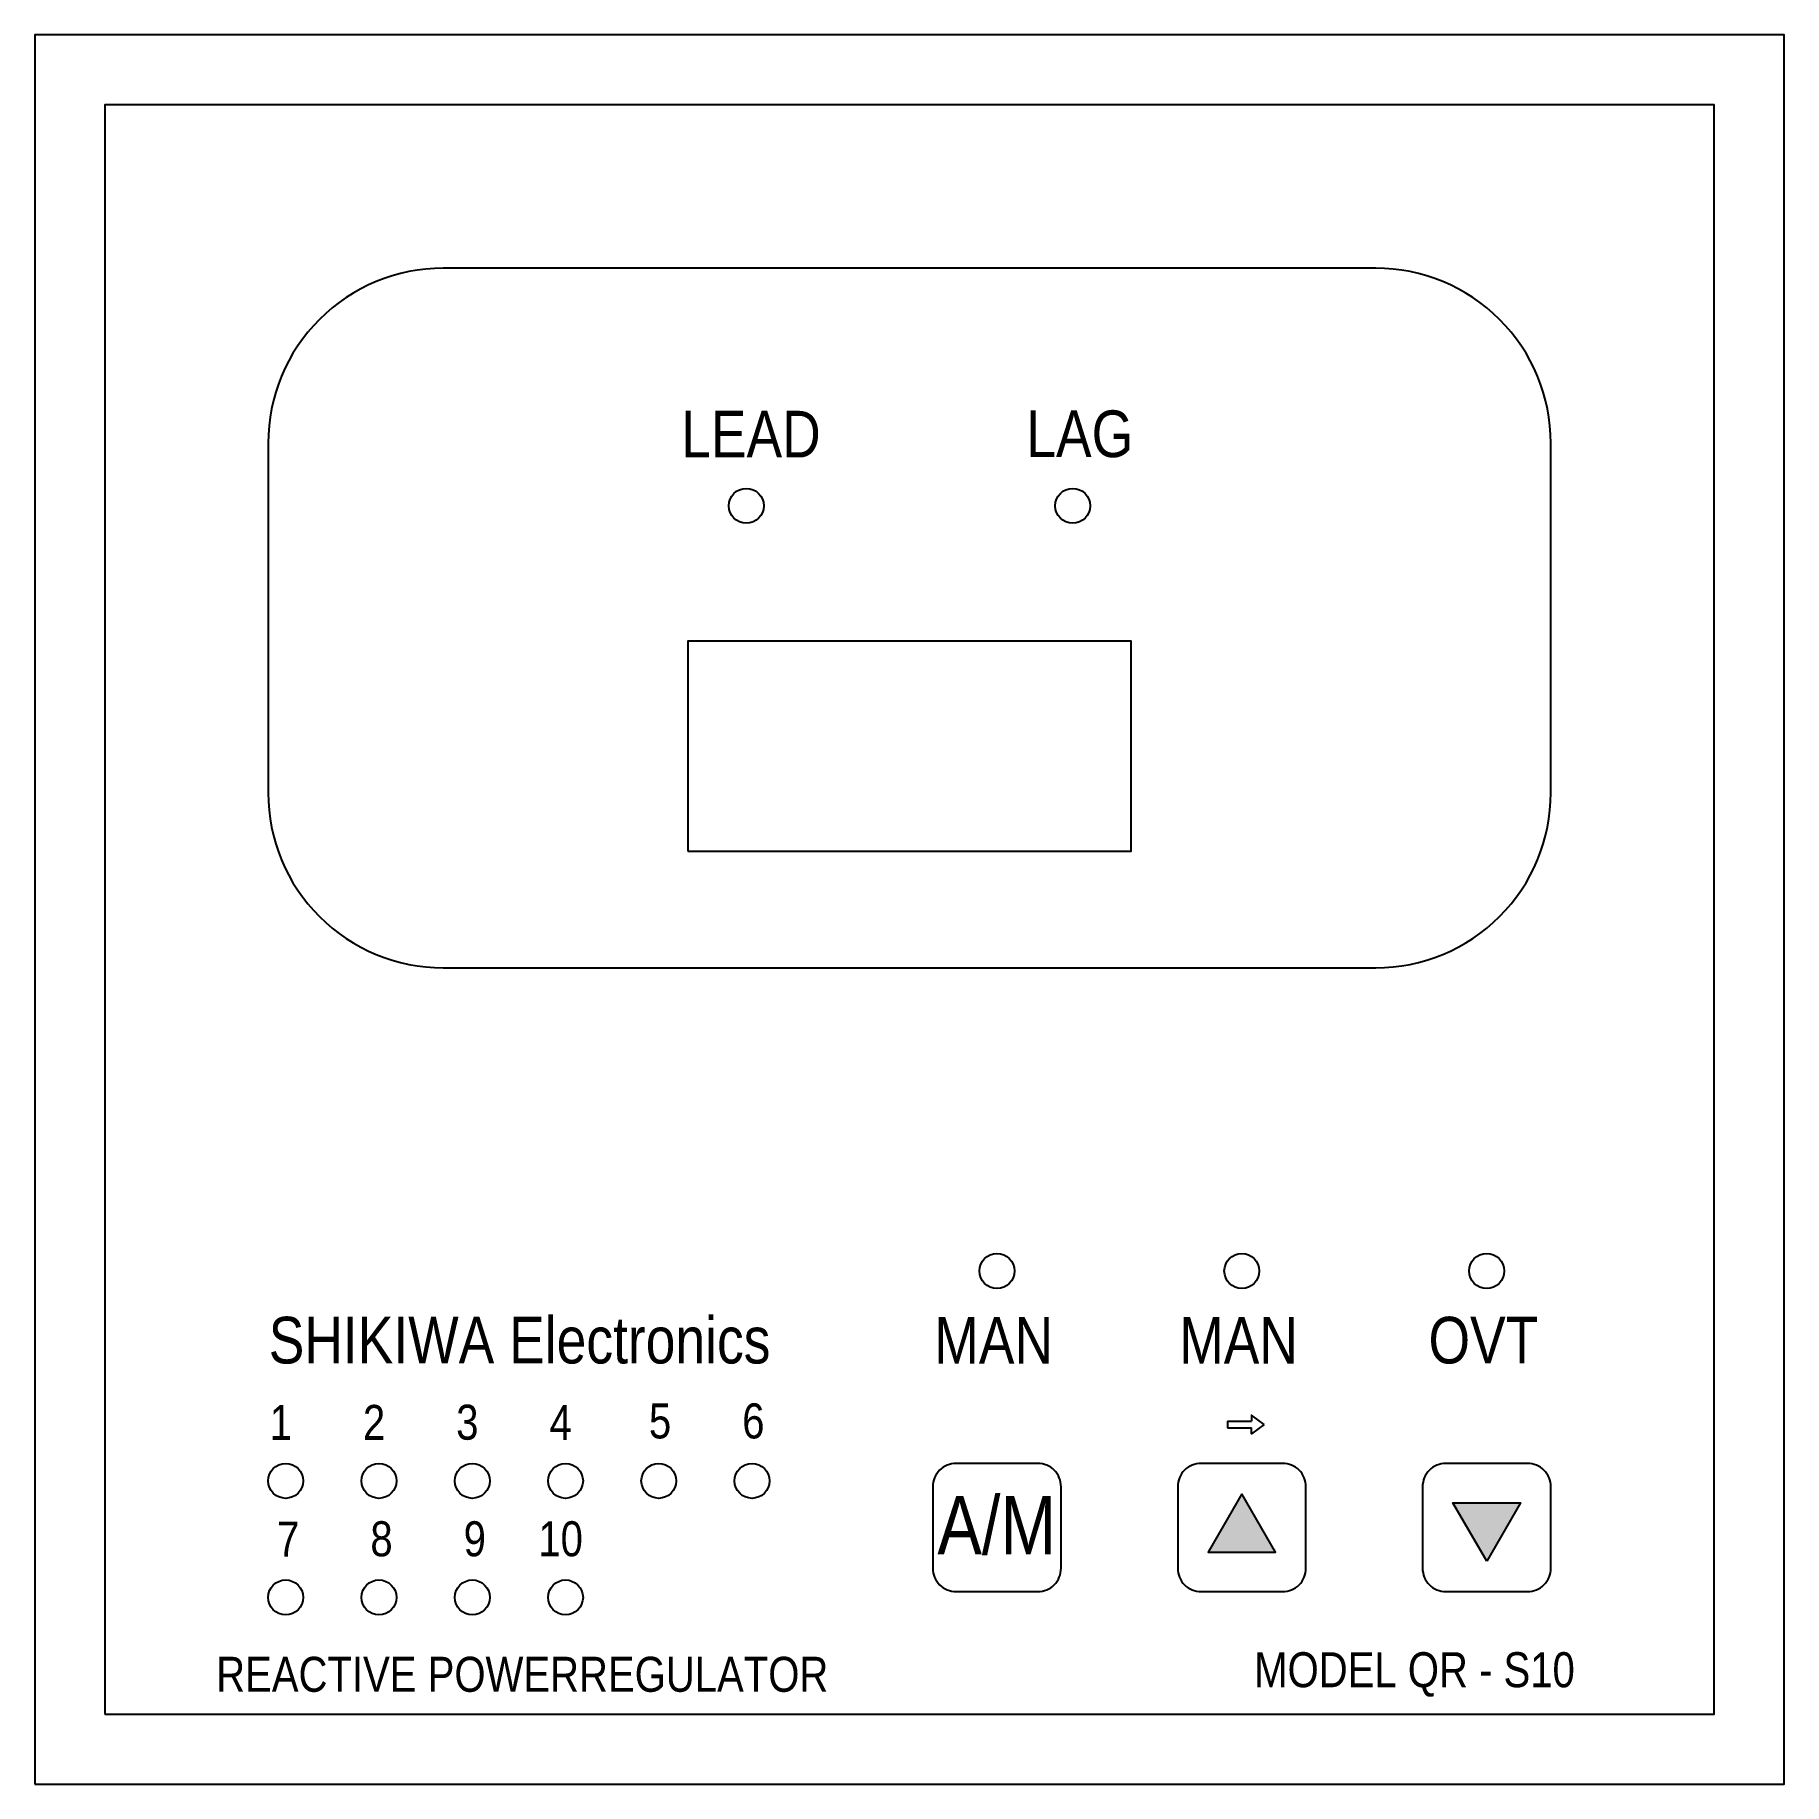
# Model space of a CAD drawing. Header units: millimetres. Extents: x 0 to 150, y 0 to 150.
import ezdxf

# ---------------------------------------------------------------- set-up
doc = ezdxf.new("R2010")
doc.units = ezdxf.units.MM
doc.layers.add('DIM1', color=11, linetype='Continuous')
doc.layers.add('THIET BI DIEN', color=5, linetype='Continuous')
doc.styles.add('VNI-HELVE-CONDENSEN', font='txt')

# ---------------------------------------------------------------- blocks, each defined once
blk = doc.blocks.new('PFC')
at = {"layer": 'DIM1', "ltscale": 15}
for points in [[(28.5, 24.89), (25.61, 19.89), (31.39, 19.89)], [(52.39, 24.11), (46.61, 24.11), (49.5, 19.11)]]:
    blk.add_hatch(color=256, dxfattribs=at).paths.add_polyline_path(points)
blk.add_line((27.27, 31.12), (27.27, 30.54), dxfattribs=at)
for points in [[(30.43, 30.83), (29.33, 31.64), (29.33, 31.12)], [(27.27, 31.12), (29.33, 31.12)], [(27.27, 30.54), (29.33, 30.54)], [(30.43, 30.83), (29.33, 30.02), (29.33, 30.54)]]:
    blk.add_lwpolyline(points, dxfattribs=at)
for points in [[(28.5, 24.89), (25.61, 19.89), (31.39, 19.89)], [(49.5, 19.11), (46.61, 24.11), (52.39, 24.11)]]:
    blk.add_lwpolyline(points, close=True, dxfattribs=at)
for centre in [(-14, 109.62), (14, 109.62), (7.5, 44), (28.5, 44), (49.5, 44), (-53.5, 26), (-45.5, 26), (-37.5, 26), (-29.5, 26), (-21.5, 26), (-13.5, 26), (-53.5, 16), (-45.5, 16), (-37.5, 16), (-29.5, 16)]:
    blk.add_circle(centre, 1.5, dxfattribs=at)
at = {"layer": 'THIET BI DIEN', "color": 6, "ltscale": 15}
blk.add_lwpolyline([(-75, 0), (75, 0), (75, 150), (-75, 150)], close=True, dxfattribs=at)
at = {"layer": 'THIET BI DIEN', "ltscale": 15}
for points in [[(-69, 6), (69, 6), (69, 144), (-69, 144)], [(-19, 80), (19, 80), (19, 98), (-19, 98)]]:
    blk.add_lwpolyline(points, close=True, dxfattribs=at)
at = {"layer": 'THIET BI DIEN', "color": 6, "ltscale": 15}
blk.add_lwpolyline([(-40, 70), (40, 70, 0.414214), (55, 85), (55, 115, 0.414214), (40, 130), (-40, 130, 0.414214), (-55, 115), (-55, 85, 0.414214)], format="xyb", close=True, dxfattribs=at)
at = {"layer": 'THIET BI DIEN', "ltscale": 15}
for points in [[(4, 16.5), (11, 16.5, 0.414214), (13, 18.5), (13, 25.5, 0.414214), (11, 27.5), (4, 27.5, 0.414214), (2, 25.5), (2, 18.5, 0.414214)], [(25, 16.5), (32, 16.5, 0.414214), (34, 18.5), (34, 25.5, 0.414214), (32, 27.5), (25, 27.5, 0.414214), (23, 25.5), (23, 18.5, 0.414214)], [(46, 16.5), (53, 16.5, 0.414214), (55, 18.5), (55, 25.5, 0.414214), (53, 27.5), (46, 27.5, 0.414214), (44, 25.5), (44, 18.5, 0.414214)]]:
    blk.add_lwpolyline(points, format="xyb", close=True, dxfattribs=at)
at = {"layer": 'DIM1', "color": 2, "ltscale": 15, "attachment_point": 5, "style": 'VNI-HELVE-CONDENSEN'}
for s, insert, char_height in [('LEAD', (-13.6, 115.77), 4), ('LAG', (14.6, 115.77), 4), ('SHIKIWA Electronics', (-33.44, 38.04), 4), ('MAN', (7.22, 38.04), 4), ('MAN', (28.22, 38.04), 4), ('OVT', (49.22, 38.04), 4), ('1', (-53.92, 31.01), 3), ('2', (-45.92, 31.01), 3), ('3', (-37.92, 31.01), 3), ('4', (-29.92, 31.01), 3), ('5', (-21.39, 31.12), 3), ('6', (-13.39, 31.12), 3), ('A/M', (7.48, 22.16), 5), ('7', (-53.28, 21.01), 3), ('8', (-45.28, 21.01), 3), ('9', (-37.28, 21.01), 3), ('10', (-29.92, 21.01), 3), ('REACTIVE POWERREGULATOR', (-33.21, 9.39), 3), ('MODEL QR - S10', (43.31, 9.39), 3)]:
    blk.add_mtext(s, dxfattribs=dict(at, insert=insert, char_height=char_height))

msp = doc.modelspace()

# ---------------------------------------------------------------- block references
msp.add_blockref('PFC', (75, 0.04))

doc.saveas('drawing.dxf')
